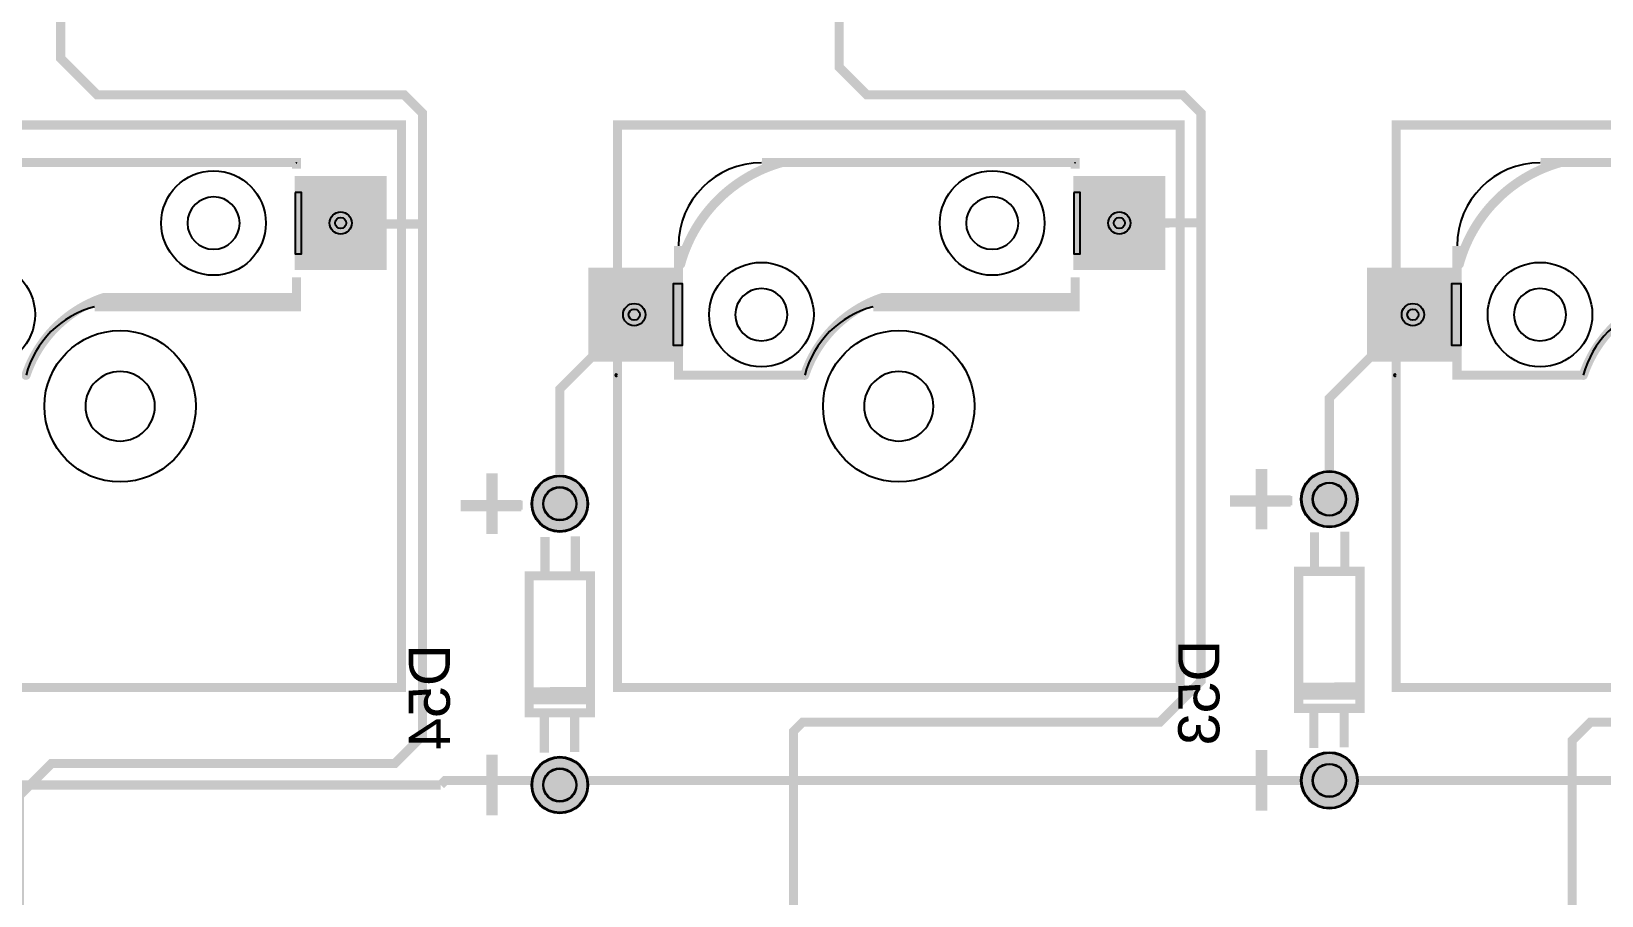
# Model space of a CAD drawing. Header units: millimetres. Extents: x -39 to 282, y -369 to -213.
# Drawn here: x 34.5 to 78.03, y -324.72 to -300.76 of the extents above; entities that cross this region are included whole.
import ezdxf

# ---------------------------------------------------------------- set-up
doc = ezdxf.new("R2010")
doc.units = ezdxf.units.MM
for name, color, linetype, true_color in [('BottomLayer', 7, 'Continuous', 0x0000ff), ('BottomPasteMaskLayer', 7, 'Continuous', 0x800000), ('BottomSilkLayer', 7, 'Continuous', 0x66cc33), ('BottomSolderMaskLayer', 7, 'Continuous', 0xaa00ff), ('Document', 7, 'Continuous', 0xffffff), ('Hole', 7, 'Continuous', 0x222222), ('Multi-Layer', 7, 'Continuous', 0xc0c0c0), ('TopLayer', 7, 'Continuous', 0xff0000), ('TopSilkLayer', 7, 'Continuous', 0xffcc00), ('TopSolderMaskLayer', 7, 'Continuous', 0x800080)]:
    doc.layers.add(name, color=color, linetype=linetype, true_color=true_color)
doc.styles.get("Standard").update_dxf_attribs({"font": 'arial.ttf'})

msp = doc.modelspace()

# ---------------------------------------------------------------- hatches: boundary and pattern name
at = {"layer": 'BottomLayer'}
for points in [[(41.822, -304.796), (44.322, -304.796), (44.322, -307.346), (41.822, -307.346)], [(63.412, -304.796), (65.912, -304.796), (65.912, -307.346), (63.412, -307.346)], [(41.972, -305.221), (41.972, -306.921), (43.572, -306.921), (43.572, -305.221), (41.972, -305.221)], [(63.562, -305.221), (63.562, -306.921), (65.162, -306.921), (65.162, -305.221), (63.562, -305.221)], [(49.962, -307.336), (52.462, -307.336), (52.462, -309.886), (49.962, -309.886)], [(71.552, -307.336), (74.052, -307.336), (74.052, -309.886), (71.552, -309.886)], [(50.712, -307.761), (50.712, -309.461), (52.312, -309.461), (52.312, -307.761), (50.712, -307.761)], [(72.302, -307.761), (72.302, -309.461), (73.902, -309.461), (73.902, -307.761), (72.302, -307.761)]]:
    msp.add_hatch(color=256, dxfattribs=at).paths.add_polyline_path(points)
at = {"layer": 'BottomPasteMaskLayer'}
for points in [[(41.822, -304.796), (44.322, -304.796), (44.322, -307.346), (41.822, -307.346)], [(63.412, -304.796), (65.912, -304.796), (65.912, -307.346), (63.412, -307.346)], [(49.962, -307.336), (52.462, -307.336), (52.462, -309.886), (49.962, -309.886)], [(71.552, -307.336), (74.052, -307.336), (74.052, -309.886), (71.552, -309.886)]]:
    msp.add_hatch(color=256, dxfattribs=at).paths.add_polyline_path(points)
at = {"layer": 'BottomSilkLayer'}
for points in [[(41.847, -304.264), (34.277, -304.264), (33.727, -304.264), (33.711, -304.265), (33.695, -304.268), (33.679, -304.273), (33.664, -304.281), (33.65, -304.29), (33.638, -304.301), (33.627, -304.313), (33.617, -304.327), (33.61, -304.342), (33.605, -304.358), (33.601, -304.374), (33.6, -304.391), (33.601, -304.407), (33.605, -304.424), (33.61, -304.439), (33.617, -304.454), (33.627, -304.468), (33.638, -304.48), (33.65, -304.491), (33.664, -304.501), (33.679, -304.508), (33.695, -304.513), (33.711, -304.517), (33.727, -304.518), (34.277, -304.518), (41.847, -304.518), (41.864, -304.517), (41.88, -304.513), (41.896, -304.508), (41.911, -304.501), (41.925, -304.491), (41.937, -304.48), (41.948, -304.468), (41.957, -304.454), (41.965, -304.439), (41.97, -304.424), (41.973, -304.407), (41.974, -304.391), (41.973, -304.374), (41.97, -304.358), (41.965, -304.342), (41.957, -304.327), (41.948, -304.313), (41.937, -304.301), (41.925, -304.29), (41.911, -304.281), (41.896, -304.273), (41.88, -304.268), (41.864, -304.265), (41.847, -304.264), (41.847, -304.264)], [(52.497, -307.339), (52.48, -307.338), (52.464, -307.335), (52.448, -307.33), (52.433, -307.322), (52.42, -307.313), (52.407, -307.302), (52.396, -307.29), (52.387, -307.276), (52.38, -307.261), (52.374, -307.245), (52.371, -307.229), (52.37, -307.212), (52.37, -307.212), (52.371, -307.194), (52.375, -307.177), (52.375, -307.177), (52.375, -307.177), (52.375, -307.177), (52.401, -307.087), (52.429, -306.998), (52.459, -306.909), (52.49, -306.821), (52.524, -306.734), (52.56, -306.648), (52.598, -306.562), (52.637, -306.477), (52.679, -306.394), (52.722, -306.311), (52.767, -306.229), (52.814, -306.148), (52.863, -306.068), (52.914, -305.99), (52.966, -305.912), (53.02, -305.836), (53.076, -305.761), (53.134, -305.687), (53.193, -305.615), (53.254, -305.543), (53.316, -305.474), (53.38, -305.405), (53.445, -305.338), (53.512, -305.273), (53.58, -305.209), (53.65, -305.147), (53.721, -305.086), (53.794, -305.027), (53.867, -304.97), (53.942, -304.914), (54.019, -304.86), (54.096, -304.807), (54.175, -304.757), (54.255, -304.708), (54.335, -304.661), (54.417, -304.615), (54.5, -304.572), (54.584, -304.531), (54.669, -304.491), (54.754, -304.453), (54.841, -304.418), (54.928, -304.384), (55.016, -304.352), (55.105, -304.322), (55.194, -304.294), (55.284, -304.268), (55.284, -304.268), (55.284, -304.268), (55.284, -304.268), (55.301, -304.265), (55.319, -304.263), (55.319, -304.263), (55.319, -304.263), (55.336, -304.264), (55.352, -304.268), (55.368, -304.273), (55.382, -304.28), (55.396, -304.29), (55.409, -304.301), (55.42, -304.313), (55.429, -304.327), (55.436, -304.342), (55.442, -304.357), (55.445, -304.374), (55.446, -304.39), (55.446, -304.39), (55.445, -304.407), (55.442, -304.423), (55.436, -304.439), (55.429, -304.454), (55.42, -304.468), (55.408, -304.48), (55.396, -304.491), (55.382, -304.501), (55.367, -304.508), (55.351, -304.513), (55.351, -304.513), (55.351, -304.513), (55.351, -304.513), (55.265, -304.538), (55.179, -304.565), (55.094, -304.594), (55.01, -304.624), (54.926, -304.657), (54.843, -304.691), (54.761, -304.728), (54.68, -304.766), (54.6, -304.806), (54.52, -304.848), (54.442, -304.892), (54.365, -304.938), (54.289, -304.985), (54.213, -305.034), (54.139, -305.085), (54.067, -305.138), (53.995, -305.192), (53.925, -305.248), (53.856, -305.305), (53.788, -305.364), (53.722, -305.424), (53.657, -305.486), (53.593, -305.55), (53.531, -305.615), (53.471, -305.681), (53.412, -305.749), (53.354, -305.818), (53.298, -305.888), (53.244, -305.96), (53.192, -306.033), (53.141, -306.107), (53.092, -306.182), (53.045, -306.258), (52.999, -306.335), (52.955, -306.414), (52.913, -306.493), (52.873, -306.573), (52.835, -306.655), (52.798, -306.737), (52.764, -306.82), (52.731, -306.903), (52.7, -306.988), (52.671, -307.073), (52.645, -307.158), (52.62, -307.245), (52.62, -307.245), (52.62, -307.245), (52.62, -307.245), (52.62, -307.245), (52.615, -307.26), (52.607, -307.275), (52.598, -307.289), (52.587, -307.302), (52.575, -307.313), (52.561, -307.322), (52.546, -307.33), (52.53, -307.335), (52.514, -307.338), (52.497, -307.339), (52.497, -307.339), (52.497, -307.339), (52.497, -307.339)], [(63.437, -304.264), (55.867, -304.264), (55.317, -304.264), (55.301, -304.265), (55.285, -304.268), (55.269, -304.273), (55.254, -304.281), (55.24, -304.29), (55.228, -304.301), (55.217, -304.313), (55.207, -304.327), (55.2, -304.342), (55.195, -304.358), (55.192, -304.374), (55.19, -304.391), (55.192, -304.407), (55.195, -304.424), (55.2, -304.439), (55.207, -304.454), (55.217, -304.468), (55.228, -304.48), (55.24, -304.491), (55.254, -304.501), (55.269, -304.508), (55.285, -304.513), (55.301, -304.517), (55.317, -304.518), (55.867, -304.518), (63.437, -304.518), (63.454, -304.517), (63.47, -304.513), (63.486, -304.508), (63.501, -304.501), (63.515, -304.491), (63.527, -304.48), (63.538, -304.468), (63.547, -304.454), (63.555, -304.439), (63.56, -304.424), (63.563, -304.407), (63.564, -304.391), (63.563, -304.374), (63.56, -304.358), (63.555, -304.342), (63.547, -304.327), (63.538, -304.313), (63.527, -304.301), (63.515, -304.29), (63.501, -304.281), (63.486, -304.273), (63.47, -304.268), (63.454, -304.265), (63.437, -304.264), (63.437, -304.264)], [(74.087, -307.339), (74.07, -307.338), (74.054, -307.335), (74.038, -307.33), (74.024, -307.322), (74.01, -307.313), (73.997, -307.302), (73.986, -307.29), (73.977, -307.276), (73.97, -307.261), (73.964, -307.245), (73.961, -307.229), (73.96, -307.212), (73.96, -307.212), (73.961, -307.194), (73.965, -307.177), (73.965, -307.177), (73.965, -307.177), (73.965, -307.177), (73.991, -307.087), (74.019, -306.998), (74.049, -306.909), (74.08, -306.821), (74.114, -306.734), (74.15, -306.648), (74.188, -306.562), (74.227, -306.477), (74.269, -306.394), (74.312, -306.311), (74.357, -306.229), (74.404, -306.148), (74.453, -306.068), (74.504, -305.99), (74.556, -305.912), (74.61, -305.836), (74.666, -305.761), (74.724, -305.687), (74.783, -305.615), (74.844, -305.543), (74.906, -305.474), (74.97, -305.405), (75.035, -305.338), (75.102, -305.273), (75.17, -305.209), (75.24, -305.147), (75.311, -305.086), (75.384, -305.027), (75.457, -304.97), (75.533, -304.914), (75.609, -304.86), (75.686, -304.807), (75.765, -304.757), (75.845, -304.708), (75.926, -304.661), (76.007, -304.615), (76.09, -304.572), (76.174, -304.531), (76.259, -304.491), (76.344, -304.453), (76.431, -304.418), (76.518, -304.384), (76.606, -304.352), (76.695, -304.322), (76.784, -304.294), (76.874, -304.268), (76.874, -304.268), (76.874, -304.268), (76.874, -304.268), (76.891, -304.265), (76.909, -304.263), (76.909, -304.263), (76.909, -304.263), (76.926, -304.264), (76.942, -304.268), (76.958, -304.273), (76.973, -304.28), (76.986, -304.29), (76.999, -304.301), (77.01, -304.313), (77.019, -304.327), (77.026, -304.342), (77.032, -304.357), (77.035, -304.374), (77.036, -304.39), (77.036, -304.39), (77.035, -304.407), (77.032, -304.423), (77.026, -304.439), (77.019, -304.454), (77.01, -304.468), (76.999, -304.48), (76.986, -304.491), (76.972, -304.501), (76.957, -304.508), (76.941, -304.513), (76.941, -304.513), (76.941, -304.513), (76.941, -304.513), (76.855, -304.538), (76.769, -304.565), (76.684, -304.594), (76.6, -304.624), (76.516, -304.657), (76.433, -304.691), (76.351, -304.728), (76.27, -304.766), (76.19, -304.806), (76.111, -304.848), (76.032, -304.892), (75.955, -304.938), (75.879, -304.985), (75.803, -305.034), (75.729, -305.085), (75.657, -305.138), (75.585, -305.192), (75.515, -305.248), (75.446, -305.305), (75.378, -305.364), (75.312, -305.424), (75.247, -305.486), (75.183, -305.55), (75.121, -305.615), (75.061, -305.681), (75.002, -305.749), (74.944, -305.818), (74.889, -305.888), (74.834, -305.96), (74.782, -306.033), (74.731, -306.107), (74.682, -306.182), (74.635, -306.258), (74.589, -306.335), (74.545, -306.414), (74.503, -306.493), (74.463, -306.573), (74.425, -306.655), (74.388, -306.737), (74.354, -306.82), (74.321, -306.903), (74.29, -306.988), (74.262, -307.073), (74.235, -307.158), (74.21, -307.245), (74.21, -307.245), (74.21, -307.245), (74.21, -307.245), (74.21, -307.245), (74.205, -307.26), (74.197, -307.275), (74.188, -307.289), (74.177, -307.302), (74.165, -307.313), (74.151, -307.322), (74.136, -307.33), (74.12, -307.335), (74.104, -307.338), (74.087, -307.339), (74.087, -307.339), (74.087, -307.339), (74.087, -307.339)], [(85.027, -304.264), (77.457, -304.264), (76.907, -304.264), (76.891, -304.265), (76.875, -304.268), (76.859, -304.273), (76.844, -304.281), (76.83, -304.29), (76.818, -304.301), (76.807, -304.313), (76.797, -304.327), (76.79, -304.342), (76.785, -304.358), (76.782, -304.374), (76.78, -304.391), (76.782, -304.407), (76.785, -304.424), (76.79, -304.439), (76.797, -304.454), (76.807, -304.468), (76.818, -304.48), (76.83, -304.491), (76.844, -304.501), (76.859, -304.508), (76.875, -304.513), (76.891, -304.517), (76.907, -304.518), (77.457, -304.518), (85.027, -304.518), (85.044, -304.517), (85.06, -304.513), (85.076, -304.508), (85.091, -304.501), (85.105, -304.491), (85.117, -304.48), (85.128, -304.468), (85.137, -304.454), (85.145, -304.439), (85.15, -304.424), (85.153, -304.407), (85.154, -304.391), (85.153, -304.374), (85.15, -304.358), (85.145, -304.342), (85.137, -304.327), (85.128, -304.313), (85.117, -304.301), (85.105, -304.29), (85.091, -304.281), (85.076, -304.273), (85.06, -304.268), (85.044, -304.265), (85.027, -304.264), (85.027, -304.264)], [(34.347, -310.42), (34.33, -310.419), (34.314, -310.416), (34.298, -310.411), (34.283, -310.403), (34.269, -310.394), (34.257, -310.383), (34.246, -310.371), (34.237, -310.357), (34.229, -310.342), (34.224, -310.326), (34.221, -310.31), (34.22, -310.293), (34.22, -310.293), (34.22, -310.293), (34.221, -310.271), (34.227, -310.25), (34.227, -310.25), (34.227, -310.25), (34.227, -310.25), (34.227, -310.25), (34.255, -310.169), (34.286, -310.089), (34.318, -310.009), (34.352, -309.93), (34.388, -309.852), (34.426, -309.775), (34.466, -309.699), (34.508, -309.623), (34.551, -309.549), (34.597, -309.476), (34.644, -309.404), (34.693, -309.333), (34.743, -309.264), (34.795, -309.195), (34.849, -309.128), (34.904, -309.062), (34.961, -308.998), (35.02, -308.935), (35.08, -308.873), (35.142, -308.813), (35.205, -308.755), (35.269, -308.698), (35.335, -308.642), (35.402, -308.589), (35.47, -308.536), (35.54, -308.486), (35.611, -308.437), (35.683, -308.39), (35.756, -308.345), (35.83, -308.301), (35.905, -308.26), (35.981, -308.22), (36.059, -308.182), (36.137, -308.146), (36.216, -308.111), (36.295, -308.079), (36.376, -308.049), (36.457, -308.02), (36.457, -308.02), (36.457, -308.02), (36.457, -308.02), (36.477, -308.015), (36.498, -308.013), (36.498, -308.013), (36.515, -308.015), (36.531, -308.018), (36.547, -308.023), (36.562, -308.03), (36.575, -308.04), (36.588, -308.051), (36.599, -308.063), (36.608, -308.077), (36.616, -308.092), (36.621, -308.108), (36.624, -308.124), (36.625, -308.14), (36.625, -308.14), (36.624, -308.158), (36.62, -308.175), (36.614, -308.192), (36.606, -308.208), (36.596, -308.222), (36.583, -308.235), (36.569, -308.246), (36.554, -308.254), (36.538, -308.261), (36.538, -308.261), (36.538, -308.261), (36.538, -308.261), (36.538, -308.261), (36.46, -308.288), (36.384, -308.317), (36.308, -308.348), (36.233, -308.381), (36.158, -308.416), (36.085, -308.452), (36.012, -308.49), (35.941, -308.53), (35.87, -308.572), (35.801, -308.616), (35.733, -308.661), (35.665, -308.708), (35.599, -308.757), (35.535, -308.807), (35.471, -308.859), (35.409, -308.913), (35.348, -308.968), (35.289, -309.024), (35.231, -309.082), (35.174, -309.142), (35.119, -309.202), (35.066, -309.265), (35.014, -309.328), (34.964, -309.393), (34.915, -309.459), (34.868, -309.526), (34.823, -309.594), (34.779, -309.664), (34.737, -309.734), (34.697, -309.806), (34.659, -309.878), (34.622, -309.952), (34.588, -310.026), (34.555, -310.101), (34.524, -310.177), (34.495, -310.254), (34.468, -310.331), (34.468, -310.331), (34.468, -310.331), (34.468, -310.331), (34.462, -310.346), (34.454, -310.36), (34.445, -310.373), (34.434, -310.385), (34.422, -310.396), (34.408, -310.404), (34.394, -310.411), (34.378, -310.416), (34.363, -310.419), (34.347, -310.42), (34.347, -310.42), (34.347, -310.42)], [(36.497, -308.268), (37.537, -308.268), (41.847, -308.268), (41.864, -308.267), (41.88, -308.263), (41.896, -308.258), (41.911, -308.251), (41.925, -308.242), (41.937, -308.231), (41.948, -308.218), (41.957, -308.204), (41.965, -308.189), (41.97, -308.174), (41.973, -308.157), (41.974, -308.141), (41.973, -308.124), (41.97, -308.108), (41.965, -308.092), (41.957, -308.077), (41.948, -308.063), (41.937, -308.051), (41.925, -308.04), (41.911, -308.031), (41.896, -308.023), (41.88, -308.018), (41.864, -308.015), (41.847, -308.014), (37.537, -308.014), (36.497, -308.014), (36.481, -308.015), (36.464, -308.018), (36.449, -308.023), (36.434, -308.031), (36.42, -308.04), (36.408, -308.051), (36.397, -308.063), (36.387, -308.077), (36.38, -308.092), (36.375, -308.108), (36.371, -308.124), (36.37, -308.141), (36.371, -308.157), (36.375, -308.174), (36.38, -308.189), (36.387, -308.204), (36.397, -308.218), (36.408, -308.231), (36.42, -308.242), (36.434, -308.251), (36.449, -308.258), (36.464, -308.263), (36.481, -308.267), (36.497, -308.268), (36.497, -308.268)], [(55.937, -310.42), (55.92, -310.419), (55.904, -310.416), (55.888, -310.411), (55.873, -310.403), (55.859, -310.394), (55.847, -310.383), (55.836, -310.371), (55.827, -310.357), (55.819, -310.342), (55.814, -310.326), (55.811, -310.31), (55.81, -310.293), (55.81, -310.293), (55.81, -310.293), (55.811, -310.271), (55.817, -310.25), (55.817, -310.25), (55.817, -310.25), (55.817, -310.25), (55.817, -310.25), (55.845, -310.169), (55.876, -310.089), (55.908, -310.009), (55.942, -309.93), (55.978, -309.852), (56.016, -309.775), (56.056, -309.699), (56.098, -309.623), (56.141, -309.549), (56.187, -309.476), (56.234, -309.404), (56.283, -309.333), (56.333, -309.264), (56.385, -309.195), (56.439, -309.128), (56.495, -309.062), (56.552, -308.998), (56.61, -308.935), (56.67, -308.873), (56.732, -308.813), (56.795, -308.755), (56.859, -308.698), (56.925, -308.642), (56.992, -308.589), (57.06, -308.536), (57.13, -308.486), (57.201, -308.437), (57.273, -308.39), (57.346, -308.345), (57.42, -308.301), (57.495, -308.26), (57.571, -308.22), (57.649, -308.182), (57.727, -308.146), (57.806, -308.111), (57.885, -308.079), (57.966, -308.049), (58.047, -308.02), (58.047, -308.02), (58.047, -308.02), (58.047, -308.02), (58.067, -308.015), (58.088, -308.013), (58.088, -308.013), (58.105, -308.015), (58.121, -308.018), (58.137, -308.023), (58.152, -308.03), (58.166, -308.04), (58.178, -308.051), (58.189, -308.063), (58.198, -308.077), (58.206, -308.092), (58.211, -308.108), (58.214, -308.124), (58.215, -308.14), (58.215, -308.14), (58.214, -308.158), (58.21, -308.175), (58.204, -308.192), (58.196, -308.208), (58.186, -308.222), (58.173, -308.235), (58.159, -308.246), (58.144, -308.254), (58.128, -308.261), (58.128, -308.261), (58.128, -308.261), (58.128, -308.261), (58.128, -308.261), (58.05, -308.288), (57.974, -308.317), (57.898, -308.348), (57.823, -308.381), (57.748, -308.416), (57.675, -308.452), (57.602, -308.49), (57.531, -308.53), (57.46, -308.572), (57.391, -308.616), (57.323, -308.661), (57.255, -308.708), (57.189, -308.757), (57.125, -308.807), (57.061, -308.859), (56.999, -308.913), (56.938, -308.968), (56.879, -309.024), (56.821, -309.082), (56.764, -309.142), (56.709, -309.202), (56.656, -309.265), (56.604, -309.328), (56.554, -309.393), (56.505, -309.459), (56.458, -309.526), (56.413, -309.594), (56.369, -309.664), (56.327, -309.734), (56.287, -309.806), (56.249, -309.878), (56.212, -309.952), (56.178, -310.026), (56.145, -310.101), (56.114, -310.177), (56.085, -310.254), (56.058, -310.331), (56.058, -310.331), (56.058, -310.331), (56.058, -310.331), (56.052, -310.346), (56.044, -310.36), (56.035, -310.373), (56.024, -310.385), (56.012, -310.396), (55.998, -310.404), (55.984, -310.411), (55.968, -310.416), (55.953, -310.419), (55.937, -310.42), (55.937, -310.42), (55.937, -310.42)], [(58.087, -308.268), (59.127, -308.268), (63.437, -308.268), (63.454, -308.267), (63.47, -308.263), (63.486, -308.258), (63.501, -308.251), (63.515, -308.242), (63.527, -308.231), (63.538, -308.218), (63.547, -308.204), (63.555, -308.189), (63.56, -308.174), (63.563, -308.157), (63.564, -308.141), (63.563, -308.124), (63.56, -308.108), (63.555, -308.092), (63.547, -308.077), (63.538, -308.063), (63.527, -308.051), (63.515, -308.04), (63.501, -308.031), (63.486, -308.023), (63.47, -308.018), (63.454, -308.015), (63.437, -308.014), (59.127, -308.014), (58.087, -308.014), (58.071, -308.015), (58.055, -308.018), (58.039, -308.023), (58.024, -308.031), (58.01, -308.04), (57.998, -308.051), (57.987, -308.063), (57.977, -308.077), (57.97, -308.092), (57.965, -308.108), (57.961, -308.124), (57.96, -308.141), (57.961, -308.157), (57.965, -308.174), (57.97, -308.189), (57.977, -308.204), (57.987, -308.218), (57.998, -308.231), (58.01, -308.242), (58.024, -308.251), (58.039, -308.258), (58.055, -308.263), (58.071, -308.267), (58.087, -308.268), (58.087, -308.268)], [(77.527, -310.42), (77.51, -310.419), (77.494, -310.416), (77.478, -310.411), (77.463, -310.403), (77.449, -310.394), (77.437, -310.383), (77.426, -310.371), (77.417, -310.357), (77.409, -310.342), (77.404, -310.326), (77.401, -310.31), (77.4, -310.293), (77.4, -310.293), (77.4, -310.293), (77.402, -310.271), (77.407, -310.25), (77.407, -310.25), (77.407, -310.25), (77.407, -310.25), (77.407, -310.25), (77.435, -310.169), (77.466, -310.089), (77.498, -310.009), (77.532, -309.93), (77.568, -309.852), (77.606, -309.775), (77.646, -309.699), (77.688, -309.623), (77.731, -309.549), (77.777, -309.476), (77.824, -309.404), (77.873, -309.333), (77.923, -309.264), (77.975, -309.195), (78.029, -309.128), (78.085, -309.062), (78.142, -308.998), (78.2, -308.935), (78.26, -308.873), (78.322, -308.813), (78.385, -308.755), (78.449, -308.698), (78.515, -308.642), (78.582, -308.589), (78.65, -308.536), (78.72, -308.486), (78.791, -308.437), (78.863, -308.39), (78.936, -308.345), (79.01, -308.301), (79.085, -308.26), (79.162, -308.22), (79.239, -308.182), (79.317, -308.146), (79.396, -308.111), (79.475, -308.079), (79.556, -308.049), (79.637, -308.02), (79.637, -308.02), (79.637, -308.02), (79.637, -308.02), (79.657, -308.015), (79.678, -308.013), (79.678, -308.013), (79.695, -308.015), (79.711, -308.018), (79.727, -308.023), (79.742, -308.03), (79.756, -308.04), (79.768, -308.051), (79.779, -308.063), (79.788, -308.077), (79.796, -308.092), (79.801, -308.108), (79.804, -308.124), (79.805, -308.14), (79.805, -308.14), (79.804, -308.158), (79.8, -308.175), (79.794, -308.192), (79.786, -308.208), (79.776, -308.222), (79.763, -308.235), (79.75, -308.246), (79.734, -308.254), (79.718, -308.261), (79.718, -308.261), (79.718, -308.261), (79.718, -308.261), (79.718, -308.261), (79.64, -308.288), (79.564, -308.317), (79.488, -308.348), (79.413, -308.381), (79.338, -308.416), (79.265, -308.452), (79.192, -308.49), (79.121, -308.53), (79.05, -308.572), (78.981, -308.616), (78.913, -308.661), (78.845, -308.708), (78.78, -308.757), (78.715, -308.807), (78.651, -308.859), (78.589, -308.913), (78.528, -308.968), (78.469, -309.024), (78.411, -309.082), (78.354, -309.142), (78.299, -309.202), (78.246, -309.265), (78.194, -309.328), (78.144, -309.393), (78.095, -309.459), (78.048, -309.526), (78.003, -309.594), (77.959, -309.664), (77.917, -309.734), (77.877, -309.806), (77.839, -309.878), (77.802, -309.952), (77.768, -310.026), (77.735, -310.101), (77.704, -310.177), (77.675, -310.254), (77.648, -310.331), (77.648, -310.331), (77.648, -310.331), (77.648, -310.331), (77.642, -310.346), (77.634, -310.36), (77.625, -310.373), (77.614, -310.385), (77.602, -310.396), (77.588, -310.404), (77.574, -310.411), (77.558, -310.416), (77.543, -310.419), (77.527, -310.42), (77.527, -310.42), (77.527, -310.42)], [(52.437, -310.418), (55.937, -310.418), (55.954, -310.417), (55.97, -310.413), (55.986, -310.408), (56.001, -310.401), (56.015, -310.391), (56.027, -310.38), (56.038, -310.368), (56.047, -310.354), (56.055, -310.339), (56.06, -310.324), (56.063, -310.307), (56.064, -310.291), (56.063, -310.274), (56.06, -310.258), (56.055, -310.242), (56.047, -310.227), (56.038, -310.213), (56.027, -310.201), (56.015, -310.19), (56.001, -310.181), (55.986, -310.173), (55.97, -310.168), (55.954, -310.165), (55.937, -310.164), (52.437, -310.164), (52.421, -310.165), (52.405, -310.168), (52.389, -310.173), (52.374, -310.181), (52.36, -310.19), (52.348, -310.201), (52.337, -310.213), (52.327, -310.227), (52.32, -310.242), (52.315, -310.258), (52.312, -310.274), (52.31, -310.291), (52.312, -310.307), (52.315, -310.324), (52.32, -310.339), (52.327, -310.354), (52.337, -310.368), (52.348, -310.38), (52.36, -310.391), (52.374, -310.401), (52.389, -310.408), (52.405, -310.413), (52.421, -310.417), (52.437, -310.418), (52.437, -310.418)], [(74.027, -310.418), (77.527, -310.418), (77.544, -310.417), (77.56, -310.413), (77.576, -310.408), (77.591, -310.401), (77.605, -310.391), (77.617, -310.38), (77.628, -310.368), (77.637, -310.354), (77.645, -310.339), (77.65, -310.324), (77.653, -310.307), (77.654, -310.291), (77.653, -310.274), (77.65, -310.258), (77.645, -310.242), (77.637, -310.227), (77.628, -310.213), (77.617, -310.201), (77.605, -310.19), (77.591, -310.181), (77.576, -310.173), (77.56, -310.168), (77.544, -310.165), (77.527, -310.164), (74.027, -310.164), (74.011, -310.165), (73.995, -310.168), (73.979, -310.173), (73.964, -310.181), (73.95, -310.19), (73.938, -310.201), (73.927, -310.213), (73.917, -310.227), (73.91, -310.242), (73.905, -310.258), (73.902, -310.274), (73.9, -310.291), (73.902, -310.307), (73.905, -310.324), (73.91, -310.339), (73.917, -310.354), (73.927, -310.368), (73.938, -310.38), (73.95, -310.391), (73.964, -310.401), (73.979, -310.408), (73.995, -310.413), (74.011, -310.417), (74.027, -310.418), (74.027, -310.418)], [(48.299, -318.945), (48.299, -319.405), (48.289, -319.415), (49.969, -319.415), (49.999, -319.385), (49.999, -318.975), (49.999, -318.935)], [(69.635, -318.818), (69.635, -319.278), (69.625, -319.288), (71.305, -319.288), (71.335, -319.258), (71.335, -318.848), (71.335, -318.808)]]:
    msp.add_hatch(color=256, dxfattribs=at).paths.add_polyline_path(points)
at = {"layer": 'BottomSolderMaskLayer'}
for points in [[(41.796, -304.77), (44.347, -304.77), (44.347, -307.371), (41.796, -307.371)], [(63.387, -304.77), (65.937, -304.77), (65.937, -307.371), (63.387, -307.371)], [(49.937, -307.31), (52.488, -307.31), (52.488, -309.911), (49.937, -309.911)], [(71.527, -307.31), (74.078, -307.31), (74.078, -309.911), (71.527, -309.911)], [(69.698, -313.728, 1), (71.272, -313.728, 1)], [(48.362, -313.855, 1), (49.936, -313.855, 1)], [(48.362, -321.655, 1), (49.936, -321.655, 1)], [(69.698, -321.528, 1), (71.272, -321.528, 1)]]:
    msp.add_hatch(color=256, dxfattribs=at).paths.add_polyline_path(points)
at = {"layer": 'Document'}
for points in [[(47.429, -313.015), (47.109, -313.015), (47.109, -314.695), (47.429, -314.695)], [(68.765, -312.888), (68.445, -312.888), (68.445, -314.568), (68.765, -314.568)], [(48.077, -314.067), (48.077, -313.747), (46.397, -313.747), (46.397, -314.067)], [(69.413, -313.94), (69.413, -313.62), (67.733, -313.62), (67.733, -313.94)], [(47.429, -320.815), (47.109, -320.815), (47.109, -322.495), (47.429, -322.495)], [(68.765, -320.688), (68.445, -320.688), (68.445, -322.368), (68.765, -322.368)]]:
    msp.add_hatch(color=256, dxfattribs=at).paths.add_polyline_path(points)
at = {"layer": 'Multi-Layer'}
for points in [[(69.723, -313.728, 1), (71.247, -313.728, 1)], [(48.387, -313.855, 1), (49.911, -313.855, 1)], [(69.723, -321.528, 1), (71.247, -321.528, 1)], [(48.387, -321.655, 1), (49.911, -321.655, 1)]]:
    msp.add_hatch(color=256, dxfattribs=at).paths.add_polyline_path(points)
at = {"layer": 'TopSolderMaskLayer'}
for points in [[(69.698, -313.728, 1), (71.272, -313.728, 1)], [(48.362, -313.855, 1), (49.936, -313.855, 1)], [(48.362, -321.655, 1), (49.936, -321.655, 1)], [(69.698, -321.528, 1), (71.272, -321.528, 1)]]:
    msp.add_hatch(color=256, dxfattribs=at).paths.add_polyline_path(points)

# ---------------------------------------------------------------- linework, layer by layer
at = {"layer": 'BottomLayer', "const_width": 0.254}
for points in [[(45.847, -321.655), (24.003, -321.655), (23.876, -321.528)], [(67.691, -321.528), (45.974, -321.528), (45.847, -321.655)], [(89.916, -321.528), (67.691, -321.528)]]:
    msp.add_lwpolyline(points, dxfattribs=at)
at = {"layer": 'BottomLayer'}
for centre in [(50.712, -310.291), (72.302, -310.291)]:
    msp.add_arc(centre, 0.03, 359.9073, 349.7038, dxfattribs=at)
at = {"layer": 'BottomSilkLayer', "const_width": 0.254}
for points in [[(41.847, -304.565), (41.847, -304.391), (33.161, -304.391)], [(63.437, -304.565), (63.437, -304.391), (54.751, -304.391)], [(85.027, -304.565), (85.027, -304.391), (76.341, -304.391)], [(52.437, -306.704), (52.437, -310.117), (52.437, -310.291), (55.937, -310.291)], [(74.027, -306.704), (74.027, -310.117), (74.027, -310.291), (77.527, -310.291)], [(41.847, -308.141), (41.847, -307.577)], [(63.437, -308.141), (63.437, -307.577)], [(36.247, -308.391), (36.497, -308.391), (37.537, -308.391), (41.847, -308.391), (41.847, -308.141)], [(57.837, -308.391), (58.087, -308.391), (59.127, -308.391), (63.437, -308.391), (63.437, -308.141)], [(47.279, -313.115), (47.279, -314.585)], [(68.615, -312.988), (68.615, -314.458)], [(46.479, -313.895), (48.119, -313.895)], [(67.815, -313.768), (69.455, -313.768)], [(48.739, -315.795), (48.739, -314.774)], [(49.579, -315.755), (49.579, -314.755)], [(70.075, -315.668), (70.075, -314.647)], [(70.915, -315.628), (70.915, -314.628)], [(70.055, -319.628), (70.055, -320.628)], [(70.895, -319.588), (70.895, -320.608)], [(48.719, -319.755), (48.719, -320.755)], [(49.559, -319.715), (49.559, -320.735)], [(47.259, -320.885), (47.259, -322.385)], [(68.595, -320.758), (68.595, -322.258)]]:
    msp.add_lwpolyline(points, dxfattribs=at)
at = {"layer": 'BottomSilkLayer'}
for points in [[(41.812, -305.221), (41.812, -306.921), (41.982, -306.921), (41.982, -305.221), (41.812, -305.221)], [(63.402, -305.221), (63.402, -306.921), (63.572, -306.921), (63.572, -305.221), (63.402, -305.221)], [(52.287, -309.461), (52.547, -309.461), (52.547, -307.761), (52.287, -307.761), (52.287, -309.461), (52.287, -309.461)], [(73.877, -309.461), (74.137, -309.461), (74.137, -307.761), (73.877, -307.761), (73.877, -309.461), (73.877, -309.461)]]:
    msp.add_lwpolyline(points, close=True, dxfattribs=at)
at = {"layer": 'BottomSilkLayer', "const_width": 0.254}
for points in [[(69.635, -315.728), (69.635, -319.528), (71.335, -319.528), (71.335, -315.728), (69.635, -315.728)], [(48.299, -315.855), (48.299, -319.655), (49.999, -319.655), (49.999, -315.855), (48.299, -315.855)]]:
    msp.add_lwpolyline(points, close=True, dxfattribs=at)
at = {"layer": 'BottomSilkLayer'}
for centre, radius, start, end in [((41.837, -304.391), 0.01, 270.1452, 0.1456), ((54.741, -306.704), 2.304, 90, 179.9994), ((63.427, -304.391), 0.01, 270.1452, 0.1456), ((76.331, -306.704), 2.304, 90, 179.9994), ((36.917, -310.96), 2.655, 104.6017, 165.3998), ((58.507, -310.96), 2.655, 104.6017, 165.3998), ((80.097, -310.96), 2.655, 104.6017, 165.3998)]:
    msp.add_arc(centre, radius, start, end, dxfattribs=at)
at = {"layer": 'BottomSolderMaskLayer'}
for centre, radius in [((70.485, -313.728), 0.787), ((49.149, -313.855), 0.787), ((49.149, -313.855), 0.465), ((70.485, -313.728), 0.465), ((49.149, -321.655), 0.787), ((70.485, -321.528), 0.787), ((49.149, -321.655), 0.465), ((70.485, -321.528), 0.465)]:
    msp.add_circle(centre, radius, dxfattribs=at)
at = {"layer": 'Document'}
for centre, radius, start, end in [((39.547, -306.073), 0.725, 0.1496, 359.8504), ((61.137, -306.073), 0.725, 0.1496, 359.8504), ((54.737, -308.613), 0.725, 0.1496, 359.8504), ((76.327, -308.613), 0.725, 0.1496, 359.8504), ((36.957, -311.153), 0.963, 0.1504, 359.8496), ((58.547, -311.153), 0.963, 0.1504, 359.8496)]:
    msp.add_arc(centre, radius, start, end, dxfattribs=at)
at = {"layer": 'Hole'}
for centre in [(43.072, -306.071), (64.662, -306.071), (51.212, -308.611), (72.802, -308.611)]:
    msp.add_circle(centre, 0.155, dxfattribs=at)
at = {"layer": 'Multi-Layer'}
for centre, radius in [((39.547, -306.071), 1.45), ((61.137, -306.071), 1.45), ((43.072, -306.071), 0.31), ((64.662, -306.071), 0.31), ((33.147, -308.611), 1.45), ((54.737, -308.611), 1.45), ((76.327, -308.611), 1.45), ((51.212, -308.611), 0.31), ((72.802, -308.611), 0.31), ((36.957, -311.151), 2.1), ((58.547, -311.151), 2.1), ((70.485, -313.728), 0.762), ((49.149, -313.855), 0.762), ((49.149, -313.855), 0.45), ((70.485, -313.728), 0.45), ((70.485, -321.528), 0.762), ((49.149, -321.655), 0.762), ((49.149, -321.655), 0.45), ((70.485, -321.528), 0.45)]:
    msp.add_circle(centre, radius, dxfattribs=at)
at = {"layer": 'TopLayer', "const_width": 0.254}
for points in [[(31.623, -241.3), (31.623, -280.29), (32.258, -280.925), (34.798, -280.925), (35.306, -281.433), (35.306, -301.499), (36.322, -302.515), (44.831, -302.515), (45.339, -303.023), (45.339, -320.295), (44.577, -321.057), (35.052, -321.057), (34.163, -321.946), (34.163, -340.742), (31.369, -343.536), (31.369, -365.634)], [(52.916, -262.891), (52.959, -262.934), (52.959, -280.29), (53.467, -280.798), (56.261, -280.798), (56.896, -281.433), (56.896, -301.753), (57.658, -302.515), (66.421, -302.515), (66.929, -303.023), (66.929, -318.771), (65.786, -319.914), (55.88, -319.914), (55.626, -320.168), (55.626, -365.38)], [(74.465, -262.903), (74.422, -262.944), (74.422, -280.29), (75.184, -281.052), (78.359, -281.052), (78.613, -281.306), (78.613, -301.88), (79.375, -302.642), (88.138, -302.642), (88.519, -303.023), (88.519, -319.152), (87.757, -319.914), (77.724, -319.914), (77.216, -320.422), (77.216, -330.836)], [(43.072, -306.071), (43.101, -306.099), (45.339, -306.099)], [(64.661, -306.071), (66.929, -306.066)], [(51.212, -308.611), (49.149, -310.673), (49.149, -313.855)], [(72.802, -308.611), (70.485, -310.928), (70.485, -313.728)]]:
    msp.add_lwpolyline(points, dxfattribs=at)
at = {"layer": 'TopSilkLayer', "const_width": 0.254}
for points in [[(29.157, -318.951), (29.157, -303.351), (44.758, -303.351), (44.758, -318.951), (29.157, -318.951)], [(50.747, -318.951), (50.747, -303.351), (66.348, -303.351), (66.348, -318.951), (50.747, -318.951)], [(72.338, -318.951), (72.338, -303.351), (87.938, -303.351), (87.938, -318.951), (72.338, -318.951)]]:
    msp.add_lwpolyline(points, close=True, dxfattribs=at)
at = {"layer": 'TopSolderMaskLayer'}
for centre, radius in [((70.485, -313.728), 0.787), ((49.149, -313.855), 0.787), ((49.149, -313.855), 0.465), ((70.485, -313.728), 0.465), ((49.149, -321.655), 0.787), ((70.485, -321.528), 0.787), ((49.149, -321.655), 0.465), ((70.485, -321.528), 0.465)]:
    msp.add_circle(centre, radius, dxfattribs=at)

# ---------------------------------------------------------------- texts
at = {"layer": 'BottomSilkLayer', "text_generation_flag": 2}
for s, p in [('D53', (67.437, -317.628)), ('D54', (46.101, -317.755))]:
    msp.add_text(s, height=1.143, rotation=90, dxfattribs=at).set_placement(p)

doc.saveas('drawing.dxf')
